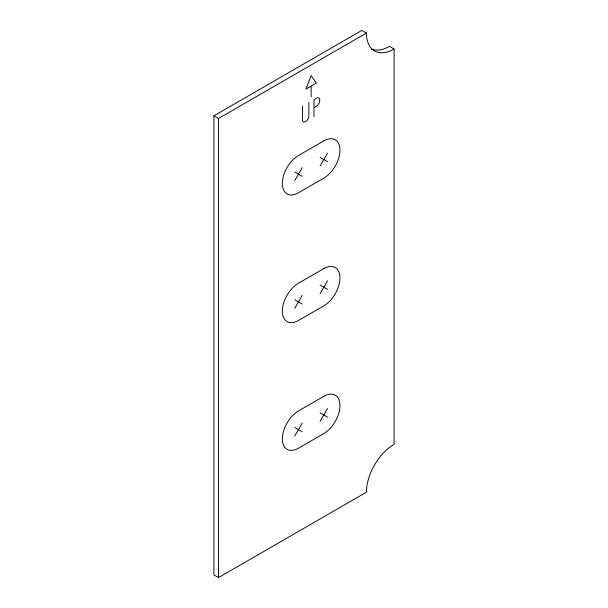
<?xml version="1.0" encoding="UTF-8"?>
<svg xmlns="http://www.w3.org/2000/svg" width="608" height="608" viewBox="0 0 608 608"><rect width="100%" height="100%" fill="white"/><g stroke="black" fill="none" stroke-linecap="round" stroke-linejoin="round"><path stroke-width="0.91" d="M294.751 180.606L302.191 167.709M320.097 165.969L327.537 153.079M294.751 308.317L302.191 295.427M320.097 293.687L327.537 280.79M294.751 436.035L302.191 423.138M320.097 421.397L327.537 408.508M213.902 115.809L361.836 30.4L366.442 33.06A39.102 22.58 -60 0 0 394.098 49.028L394.098 444.304A39.102 22.58 -60 0 0 366.442 492.191L218.515 577.6L213.902 574.94L213.902 115.809L218.515 118.469L366.442 33.06M310.772 86.283L305.923 89.087L311.144 75.635L316.365 83.06L311.144 86.07L311.144 96.915M314.351 107.532L316.251 106.43A5.024 2.903 -60 0 0 319.8 100.274A5.024 2.903 -60 0 0 316.251 98.222L315.712 98.542A2.447 1.414 -60 0 0 313.979 101.528L313.979 116.561M394.098 49.028L389.485 46.368A39.102 22.58 -60 0 1 371.511 49.073M320.097 157.373L327.537 161.675M294.751 172.011L302.191 176.305M320.097 285.091L327.537 289.385M294.751 299.721L302.191 304.023M320.097 412.802L327.537 417.103M294.751 427.439L302.191 431.733M308.856 102.494L308.856 116.022A4.507 2.607 -60 0 1 305.672 121.547A4.507 2.607 -60 0 1 302.48 119.708L302.48 106.172M218.515 118.469L218.515 577.6M323.813 140.896L298.467 155.534A22.808 13.171 -60 0 0 282.34 183.472A22.808 13.171 -60 0 0 298.467 192.782L323.813 178.152A22.808 13.171 -60 0 0 339.948 150.214A22.808 13.171 -60 0 0 323.813 140.896M323.813 268.614L298.467 283.244A22.808 13.171 -60 0 0 282.34 311.182A22.808 13.171 -60 0 0 298.467 320.5L323.813 305.862A22.808 13.171 -60 0 0 339.948 277.924A22.808 13.171 -60 0 0 323.813 268.614M323.813 396.325L298.467 410.962A22.808 13.171 -60 0 0 282.34 438.9A22.808 13.171 -60 0 0 298.467 448.21L323.813 433.58A22.808 13.171 -60 0 0 339.948 405.642A22.808 13.171 -60 0 0 323.813 396.325"/></g></svg>
